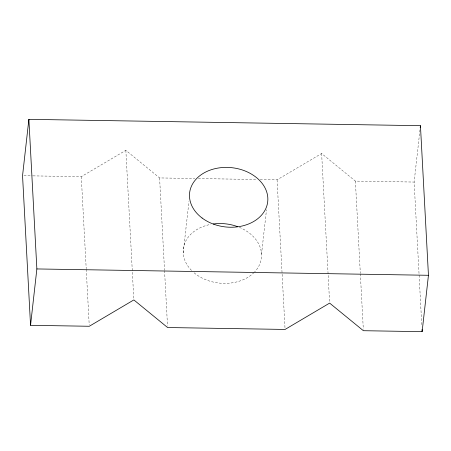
<?xml version="1.0" encoding="UTF-8"?>
<svg xmlns="http://www.w3.org/2000/svg" width="451" height="451" viewBox="0 0 451 451"><rect width="100%" height="100%" fill="white"/><g stroke="black" fill="none" stroke-linecap="round" stroke-linejoin="round"><path stroke-width="0.34" stroke-dasharray="2.25 1.69" d="M183.207 252.814L188.958 201.529M261.524 254.082L266.496 209.732M421.753 324.635L414.131 182.057L419.982 129.865M33.041 175.879L81.287 176.662L125.852 150.324L159.603 177.931L194.776 178.5M260.193 179.56L277.077 179.836L321.636 153.503L355.394 181.105L414.131 182.057M23.948 175.732L32.337 175.867M198.293 178.557L257.38 179.515M355.394 181.105L360.31 273.114M360.349 273.819L363.314 329.303M321.636 153.503L329.602 302.401M277.077 179.836L285.038 328.734M159.603 177.931L164.519 269.94M164.559 270.639L167.524 326.129M125.852 150.324L133.812 299.227M81.287 176.662L86.209 268.672M86.242 269.371L89.208 324.855M239.346 227.332A39.293 29.789 6.4 0 1 254.629 271.93M254.172 272.404A39.293 29.789 6.4 0 1 193.58 272.359M191.523 270.42A39.293 29.789 6.4 0 1 210.685 224.384"/><path stroke-width="0.68" d="M28.875 119.34L22.55 175.71L30.55 325.312L89.287 326.265L133.846 299.926L167.603 327.533L285.077 329.439L329.636 303.106L363.388 330.707L422.125 331.66L428.45 275.29L420.45 125.688L28.875 119.34L36.869 268.943L30.55 325.312M420.219 127.78L420.45 125.688M36.869 268.943L428.45 275.29M422.012 329.551L422.125 331.66M213.312 223.961A39.293 29.789 6.4 0 1 237.474 226.605M202.104 218.025A39.293 29.789 6.4 0 0 266.902 205.673A39.293 29.789 6.4 0 0 216.982 168.251A39.293 29.789 6.4 0 0 202.104 218.025"/></g></svg>
